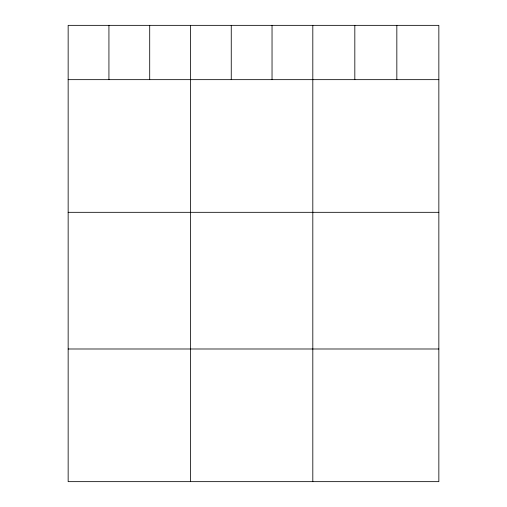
<?xml version="1.0" encoding="UTF-8"?>
<svg xmlns="http://www.w3.org/2000/svg" width="507" height="507" viewBox="0 0 507 507"><rect width="100%" height="100%" fill="white"/><g stroke="black" fill="none" stroke-linecap="round" stroke-linejoin="round"><path stroke-width="0.76" d="M438.847 79.656L438.847 481.65L68.153 481.65L68.153 25.35L438.847 25.35L438.847 79.656L68.153 79.656M68.153 212.319L438.847 212.319M68.153 348.993L438.847 348.993M396.835 25.35L396.835 79.656M354.824 25.35L354.824 79.656M312.813 25.35L312.813 481.65M272.037 25.35L272.037 79.656M231.255 25.35L231.255 79.656M190.48 25.35L190.48 481.65M149.704 25.35L149.704 79.656M108.929 25.35L108.929 79.656"/></g></svg>
